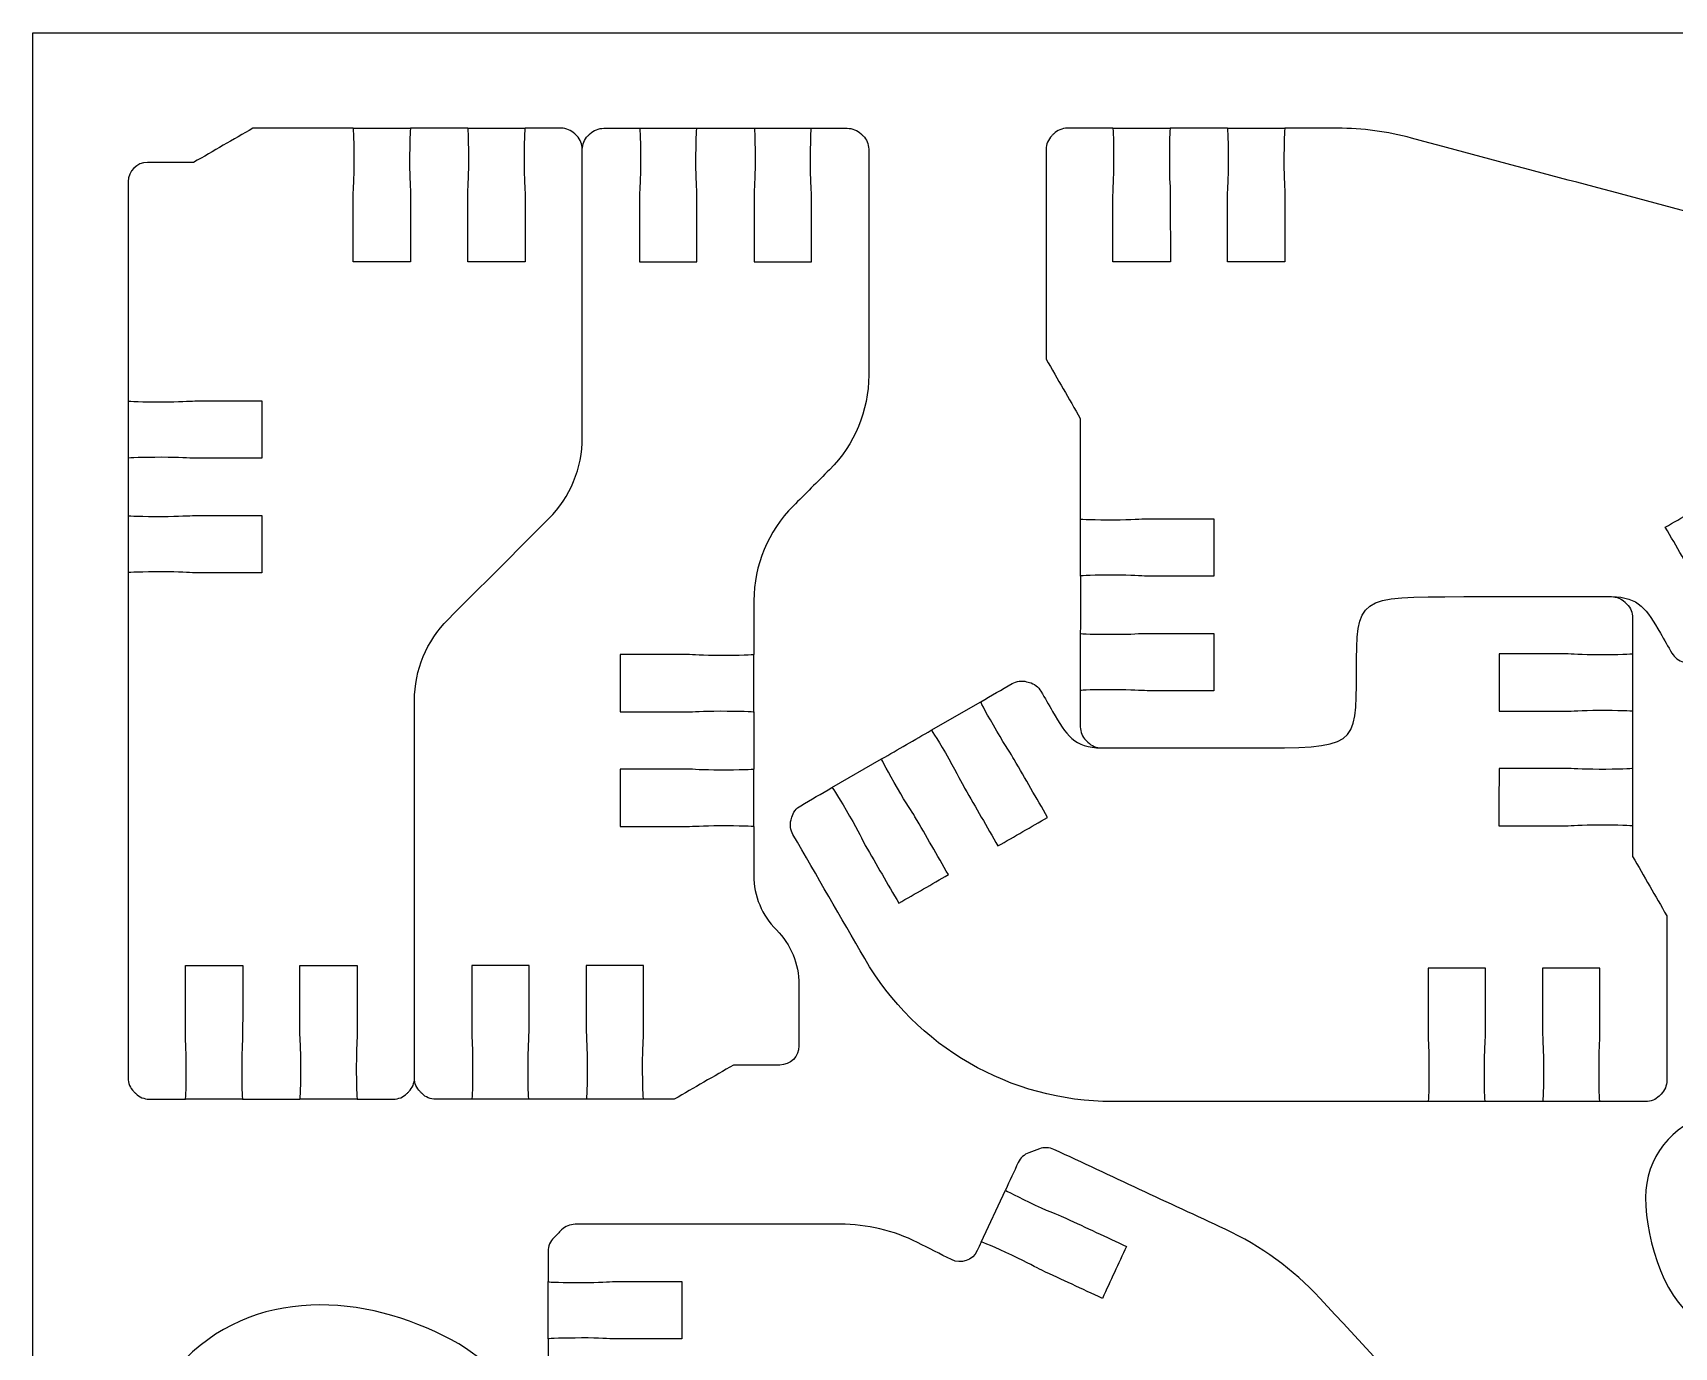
# Model space of a CAD drawing. Extents: x 0 to 410, y 0 to 300.
# Drawn here: x 0 to 86, y 231.5 to 300.4 of the extents above; entities that cross this region are included whole.
import ezdxf

# ---------------------------------------------------------------- set-up
doc = ezdxf.new("R2010")
doc.units = 0
doc.header["$MEASUREMENT"] = 0
doc.layers.add('DEFAULT', color=18, linetype='CONTINUOUS')

msp = doc.modelspace()

# ---------------------------------------------------------------- linework, layer by layer
at = {"layer": 'DEFAULT', "color": 18}
msp.add_lwpolyline([(200, 0.353), (0, 0.353), (0, 300.353), (200, 300.353)], close=True, dxfattribs=at)
at = {"layer": 'DEFAULT', "color": 1}
for points in [[(16.79, 295.351), (19.79, 295.351)], [(22.791, 295.351), (25.791, 295.351)], [(31.79, 295.351), (34.79, 295.351)], [(37.794, 295.351), (40.794, 295.351)], [(56.597, 295.351), (59.597, 295.351)], [(62.602, 295.351), (65.602, 295.351)], [(5, 281.063), (5, 278.063)], [(4.996, 275.063), (4.996, 272.063)], [(54.884, 274.886), (54.884, 271.886)], [(54.884, 268.882), (54.884, 265.882)], [(37.783, 264.774), (37.783, 267.774)], [(83.817, 267.814), (83.817, 264.814)], [(47.072, 263.807), (49.671, 265.306)], [(41.872, 260.809), (44.471, 262.307)], [(37.78, 258.766), (37.78, 261.766)], [(83.817, 261.81), (83.817, 258.81)], [(10.994, 244.48), (7.994, 244.48)], [(16.998, 244.48), (13.998, 244.48)], [(25.997, 244.48), (22.997, 244.48)], [(31.998, 244.48), (28.998, 244.48)], [(76.103, 244.354), (73.103, 244.354)], [(82.107, 244.354), (79.107, 244.354)], [(49.695, 236.994), (50.959, 239.715)], [(27.005, 231.918), (27.005, 234.918)]]:
    msp.add_lwpolyline(points, dxfattribs=at)
for points, knots in [([(28.791, 294.249), (28.791, 294.514), (28.686, 294.768), (28.498, 294.956), (28.463, 294.991), (28.428, 295.026), (28.393, 295.061), (28.205, 295.249), (27.951, 295.354), (27.685, 295.354), (27.054, 295.353), (26.423, 295.352), (25.793, 295.351), (25.764, 295.351), (25.743, 294.568), (25.743, 293.601), (25.743, 292.634), (25.793, 292.19), (25.793, 291.851), (25.793, 290.685), (25.793, 289.518), (25.793, 288.352), (24.792, 288.352), (23.791, 288.352), (22.791, 288.352), (22.791, 289.519), (22.791, 290.687), (22.791, 291.855), (22.787, 292.186), (22.84, 292.638), (22.84, 293.601), (22.84, 294.564), (22.822, 295.344), (22.791, 295.351), (21.791, 295.352), (20.791, 295.353), (19.792, 295.354), (19.764, 295.354), (19.743, 294.571), (19.739, 293.604), (19.739, 292.634), (19.788, 292.186), (19.788, 291.855), (19.788, 290.687), (19.788, 289.519), (19.788, 288.352), (18.788, 288.353), (17.787, 288.354), (16.786, 288.355), (16.786, 289.52), (16.786, 290.686), (16.786, 291.851), (16.79, 292.19), (16.839, 292.634), (16.839, 293.604), (16.839, 294.568), (16.814, 295.344), (16.79, 295.351), (15.036, 295.352), (13.283, 295.353), (11.53, 295.354), (10.495, 294.757), (9.46, 294.159), (8.425, 293.562), (7.617, 293.562), (6.808, 293.562), (6, 293.562), (5.448, 293.562), (5, 293.114), (5, 292.562), (5, 288.729), (5, 284.896), (5, 281.063), (5, 281.035), (5.783, 281.017), (6.75, 281.014), (7.716, 281.017), (8.161, 281.063), (8.496, 281.063), (9.662, 281.063), (10.829, 281.063), (11.996, 281.063), (11.997, 280.062), (11.998, 279.062), (11.999, 278.061), (10.831, 278.061), (9.664, 278.061), (8.496, 278.061), (8.164, 278.061), (7.713, 278.114), (6.75, 278.11), (5.787, 278.11), (5.003, 278.089), (4.996, 278.065), (4.996, 277.064), (4.996, 276.063), (4.996, 275.062), (4.996, 275.034), (5.78, 275.013), (6.746, 275.013), (7.716, 275.013), (8.164, 275.059), (8.499, 275.059), (9.666, 275.06), (10.833, 275.061), (11.999, 275.062), (11.998, 274.062), (11.997, 273.061), (11.996, 272.06), (10.829, 272.06), (9.662, 272.06), (8.496, 272.06), (8.161, 272.057), (7.713, 272.11), (6.746, 272.11), (5.783, 272.106), (5.007, 272.089), (4.993, 272.057), (4.993, 263.233), (4.993, 254.409), (4.993, 245.586), (4.993, 245.321), (5.098, 245.066), (5.286, 244.879), (5.321, 244.844), (5.356, 244.808), (5.392, 244.773), (5.579, 244.586), (5.833, 244.48), (6.098, 244.48), (6.729, 244.48), (7.36, 244.48), (7.991, 244.48), (8.02, 244.48), (8.041, 245.263), (8.041, 246.23), (8.041, 247.197), (7.991, 247.645), (7.991, 247.98), (7.991, 249.145), (7.991, 250.31), (7.991, 251.476), (8.993, 251.477), (9.995, 251.478), (10.997, 251.479), (10.996, 250.313), (10.995, 249.146), (10.994, 247.98), (10.994, 247.645), (10.944, 247.197), (10.944, 246.23), (10.944, 245.267), (10.965, 244.487), (10.994, 244.48), (11.994, 244.479), (12.995, 244.478), (13.996, 244.477), (14.02, 244.48), (14.045, 245.263), (14.045, 246.226), (14.045, 247.197), (13.992, 247.645), (13.996, 247.98), (13.996, 249.146), (13.996, 250.313), (13.996, 251.479), (14.996, 251.478), (15.997, 251.477), (16.998, 251.476), (16.998, 250.31), (16.998, 249.145), (16.998, 247.98), (16.994, 247.645), (16.949, 247.197), (16.949, 246.226), (16.949, 245.267), (16.966, 244.487), (16.998, 244.48), (17.629, 244.48), (18.26, 244.48), (18.891, 244.48), (19.156, 244.48), (19.411, 244.586), (19.598, 244.773), (19.633, 244.808), (19.668, 244.844), (19.704, 244.879), (19.891, 245.066), (19.997, 245.321), (19.997, 245.586)], [0, 0, 0, 0, 1, 1, 1, 1.421436, 1.421436, 1.421436, 2.421436, 2.421436, 2.421436, 7.784442, 7.784442, 7.784442, 8.784442, 8.784442, 8.784442, 9.784442, 9.784442, 9.784442, 19.704442, 19.704442, 19.704442, 28.214442, 28.214442, 28.214442, 38.144442, 38.144442, 38.144442, 39.144442, 39.144442, 39.144442, 40.144442, 40.144442, 40.144442, 48.644447, 48.644447, 48.644447, 49.644447, 49.644447, 49.644447, 50.644447, 50.644447, 50.644447, 60.574447, 60.574447, 60.574447, 69.084453, 69.084453, 69.084453, 78.994453, 78.994453, 78.994453, 79.994453, 79.994453, 79.994453, 80.994453, 80.994453, 80.994453, 95.904457, 95.904457, 95.904457, 106.06548, 106.06548, 106.06548, 112.94048, 112.94048, 112.94048, 113.94048, 113.94048, 113.94048, 146.53648, 146.53648, 146.53648, 147.53648, 147.53648, 147.53648, 148.53648, 148.53648, 148.53648, 158.45648, 158.45648, 158.45648, 166.966486, 166.966486, 166.966486, 176.896486, 176.896486, 176.896486, 177.896486, 177.896486, 177.896486, 178.896486, 178.896486, 178.896486, 187.406486, 187.406486, 187.406486, 188.406486, 188.406486, 188.406486, 189.406486, 189.406486, 189.406486, 199.326491, 199.326491, 199.326491, 207.836497, 207.836497, 207.836497, 217.756497, 217.756497, 217.756497, 218.756497, 218.756497, 218.756497, 219.776497, 219.776497, 219.776497, 294.812497, 294.812497, 294.812497, 295.812497, 295.812497, 295.812497, 296.236055, 296.236055, 296.236055, 297.236055, 297.236055, 297.236055, 302.602055, 302.602055, 302.602055, 303.602055, 303.602055, 303.602055, 304.602055, 304.602055, 304.602055, 314.512055, 314.512055, 314.512055, 323.032061, 323.032061, 323.032061, 332.952066, 332.952066, 332.952066, 333.952066, 333.952066, 333.952066, 334.952066, 334.952066, 334.952066, 343.462071, 343.462071, 343.462071, 344.462071, 344.462071, 344.462071, 345.462071, 345.462071, 345.462071, 355.382071, 355.382071, 355.382071, 363.892077, 363.892077, 363.892077, 373.802077, 373.802077, 373.802077, 374.802077, 374.802077, 374.802077, 375.802077, 375.802077, 375.802077, 381.168077, 381.168077, 381.168077, 382.168077, 382.168077, 382.168077, 382.591635, 382.591635, 382.591635, 383.591635, 383.591635, 383.591635, 383.591635]), ([(38.958, 253.347), (38.202, 254.103), (37.776, 255.128), (37.776, 256.197), (37.776, 257.054), (37.776, 257.911), (37.776, 258.768), (37.776, 258.796), (36.993, 258.814), (36.027, 258.817), (35.06, 258.814), (34.616, 258.768), (34.28, 258.768), (33.114, 258.768), (31.947, 258.768), (30.781, 258.768), (30.78, 259.768), (30.778, 260.769), (30.777, 261.77), (31.945, 261.77), (33.113, 261.77), (34.28, 261.77), (34.612, 261.77), (35.064, 261.717), (36.027, 261.72), (36.99, 261.72), (37.773, 261.742), (37.78, 261.766), (37.78, 262.767), (37.78, 263.768), (37.78, 264.768), (37.78, 264.797), (36.997, 264.818), (36.03, 264.818), (35.06, 264.818), (34.612, 264.772), (34.277, 264.772), (33.11, 264.771), (31.944, 264.77), (30.777, 264.768), (30.778, 265.769), (30.78, 266.77), (30.781, 267.771), (31.947, 267.771), (33.114, 267.771), (34.28, 267.771), (34.616, 267.774), (35.064, 267.721), (36.03, 267.721), (36.993, 267.725), (37.776, 267.742), (37.783, 267.774), (37.783, 268.716), (37.783, 269.658), (37.783, 270.6), (37.783, 272.457), (38.521, 274.237), (39.834, 275.55), (40.471, 276.187), (41.108, 276.824), (41.744, 277.461), (43.057, 278.773), (43.795, 280.554), (43.795, 282.41), (43.795, 286.361), (43.795, 290.312), (43.795, 294.262), (43.795, 294.522), (43.689, 294.771), (43.502, 294.952), (43.467, 294.986), (43.431, 295.02), (43.396, 295.054), (43.2, 295.245), (42.937, 295.351), (42.663, 295.351), (42.041, 295.351), (41.419, 295.351), (40.796, 295.351), (40.768, 295.351), (40.747, 294.568), (40.747, 293.601), (40.747, 292.634), (40.796, 292.186), (40.796, 291.851), (40.796, 290.686), (40.796, 289.521), (40.796, 288.355), (39.794, 288.354), (38.792, 288.353), (37.791, 288.352), (37.792, 289.518), (37.793, 290.685), (37.794, 291.851), (37.794, 292.186), (37.843, 292.634), (37.843, 293.601), (37.843, 294.564), (37.822, 295.344), (37.794, 295.351), (36.793, 295.352), (35.793, 295.353), (34.792, 295.354), (34.767, 295.351), (34.743, 294.568), (34.743, 293.604), (34.743, 292.634), (34.795, 292.186), (34.792, 291.851), (34.792, 290.685), (34.792, 289.518), (34.792, 288.352), (33.791, 288.353), (32.791, 288.354), (31.79, 288.355), (31.79, 289.521), (31.79, 290.686), (31.79, 291.851), (31.793, 292.186), (31.839, 292.634), (31.839, 293.604), (31.839, 294.564), (31.822, 295.344), (31.79, 295.351), (31.167, 295.351), (30.545, 295.351), (29.923, 295.351), (29.649, 295.351), (29.386, 295.245), (29.19, 295.054), (29.155, 295.02), (29.119, 294.986), (29.084, 294.952), (28.893, 294.762), (28.791, 294.508), (28.791, 294.243), (28.791, 289.209), (28.791, 284.175), (28.791, 279.141), (28.791, 277.55), (28.16, 276.022), (27.034, 274.897), (25.274, 273.135), (23.514, 271.374), (21.753, 269.612), (20.628, 268.487), (19.996, 266.963), (19.996, 265.372), (19.996, 258.774), (19.996, 252.176), (19.996, 245.579), (19.996, 245.313), (20.102, 245.059), (20.289, 244.872), (20.323, 244.838), (20.357, 244.804), (20.392, 244.769), (20.582, 244.579), (20.836, 244.477), (21.101, 244.477), (21.732, 244.478), (22.364, 244.479), (22.995, 244.48), (23.023, 244.48), (23.044, 245.263), (23.044, 246.23), (23.044, 247.197), (22.995, 247.641), (22.995, 247.98), (22.995, 249.146), (22.995, 250.313), (22.995, 251.479), (23.996, 251.479), (24.996, 251.479), (25.997, 251.479), (25.997, 250.312), (25.997, 249.144), (25.997, 247.976), (26.001, 247.645), (25.948, 247.193), (25.948, 246.23), (25.948, 245.267), (25.965, 244.487), (25.997, 244.48), (26.997, 244.479), (27.996, 244.478), (28.996, 244.477), (29.024, 244.477), (29.045, 245.26), (29.049, 246.226), (29.049, 247.197), (28.999, 247.645), (28.999, 247.976), (28.999, 249.144), (28.999, 250.312), (28.999, 251.479), (30, 251.478), (31.001, 251.477), (32.001, 251.476), (32.001, 250.31), (32.001, 249.145), (32.001, 247.98), (31.998, 247.641), (31.949, 247.197), (31.949, 246.226), (31.949, 245.263), (31.973, 244.487), (31.998, 244.48), (32.535, 244.479), (33.073, 244.478), (33.61, 244.477), (34.645, 245.074), (35.68, 245.671), (36.715, 246.269), (37.522, 246.269), (38.33, 246.269), (39.138, 246.269), (39.692, 246.269), (40.14, 246.718), (40.14, 247.271), (40.14, 248.346), (40.14, 249.422), (40.14, 250.497), (40.14, 251.566), (39.715, 252.592), (38.958, 253.347)], [1, 1, 1, 1, 2, 2, 2, 9.286, 9.286, 9.286, 10.286, 10.286, 10.286, 11.286, 11.286, 11.286, 21.206, 21.206, 21.206, 29.716006, 29.716006, 29.716006, 39.646006, 39.646006, 39.646006, 40.646006, 40.646006, 40.646006, 41.646006, 41.646006, 41.646006, 50.156006, 50.156006, 50.156006, 51.156006, 51.156006, 51.156006, 52.156006, 52.156006, 52.156006, 62.076011, 62.076011, 62.076011, 70.586017, 70.586017, 70.586017, 80.506017, 80.506017, 80.506017, 81.506017, 81.506017, 81.506017, 82.506017, 82.506017, 82.506017, 90.517017, 90.517017, 90.517017, 91.517017, 91.517017, 91.517017, 99.176397, 99.176397, 99.176397, 100.176397, 100.176397, 100.176397, 133.771397, 133.771397, 133.771397, 134.771397, 134.771397, 134.771397, 135.18865, 135.18865, 135.18865, 136.18865, 136.18865, 136.18865, 141.48165, 141.48165, 141.48165, 142.48165, 142.48165, 142.48165, 143.48165, 143.48165, 143.48165, 153.39165, 153.39165, 153.39165, 161.911656, 161.911656, 161.911656, 171.831661, 171.831661, 171.831661, 172.831661, 172.831661, 172.831661, 173.831661, 173.831661, 173.831661, 182.341667, 182.341667, 182.341667, 183.341667, 183.341667, 183.341667, 184.341667, 184.341667, 184.341667, 194.261667, 194.261667, 194.261667, 202.771673, 202.771673, 202.771673, 212.681673, 212.681673, 212.681673, 213.681673, 213.681673, 213.681673, 214.681673, 214.681673, 214.681673, 219.974673, 219.974673, 219.974673, 220.974673, 220.974673, 220.974673, 221.391926, 221.391926, 221.391926, 222.391926, 222.391926, 222.391926, 265.201926, 265.201926, 265.201926, 266.201926, 266.201926, 266.201926, 287.379775, 287.379775, 287.379775, 288.379775, 288.379775, 288.379775, 344.485775, 344.485775, 344.485775, 345.485775, 345.485775, 345.485775, 345.895897, 345.895897, 345.895897, 346.895897, 346.895897, 346.895897, 352.265906, 352.265906, 352.265906, 353.265906, 353.265906, 353.265906, 354.265906, 354.265906, 354.265906, 364.185906, 364.185906, 364.185906, 372.695906, 372.695906, 372.695906, 382.625906, 382.625906, 382.625906, 383.625906, 383.625906, 383.625906, 384.625906, 384.625906, 384.625906, 393.125912, 393.125912, 393.125912, 394.125912, 394.125912, 394.125912, 395.125912, 395.125912, 395.125912, 405.055912, 405.055912, 405.055912, 413.565918, 413.565918, 413.565918, 423.475918, 423.475918, 423.475918, 424.475918, 424.475918, 424.475918, 425.475918, 425.475918, 425.475918, 430.045929, 430.045929, 430.045929, 440.206953, 440.206953, 440.206953, 447.076953, 447.076953, 447.076953, 448.076953, 448.076953, 448.076953, 457.222953, 457.222953, 457.222953, 458.222953, 458.222953, 458.222953, 458.222953]), ([(82.715, 270.809), (84.143, 270.809), (84.559, 270.135), (85.274, 268.898), (85.477, 268.546), (85.681, 268.195), (85.884, 267.843), (86.017, 267.613), (86.235, 267.446), (86.49, 267.377), (86.539, 267.365), (86.587, 267.352), (86.635, 267.339), (86.892, 267.269), (87.166, 267.306), (87.396, 267.439), (87.942, 267.755), (88.487, 268.072), (89.033, 268.388), (89.044, 268.427), (88.677, 269.108), (88.201, 269.926), (87.717, 270.766), (87.453, 271.129), (87.287, 271.419), (86.702, 272.429), (86.118, 273.439), (85.534, 274.449), (86.401, 274.948), (87.269, 275.448), (88.137, 275.948), (88.719, 274.938), (89.301, 273.928), (89.883, 272.918), (90.053, 272.629), (90.233, 272.215), (90.716, 271.376), (91.192, 270.55), (91.598, 269.895), (91.633, 269.887), (92.5, 270.387), (93.366, 270.887), (94.233, 271.386), (94.244, 271.425), (93.873, 272.106), (93.401, 272.925), (92.917, 273.764), (92.653, 274.128), (92.483, 274.417), (91.9, 275.428), (91.317, 276.439), (90.733, 277.451), (91.6, 277.949), (92.467, 278.448), (93.334, 278.946), (93.918, 277.937), (94.502, 276.929), (95.087, 275.92), (95.253, 275.627), (95.433, 275.214), (95.912, 274.378), (96.392, 273.552), (96.794, 272.897), (96.833, 272.886), (97.381, 273.203), (97.928, 273.52), (98.476, 273.836), (98.705, 273.969), (98.872, 274.186), (98.941, 274.441), (98.953, 274.489), (98.966, 274.536), (98.979, 274.584), (99.048, 274.84), (99.012, 275.114), (98.879, 275.345), (96.682, 279.144), (94.485, 282.944), (92.287, 286.744), (91.093, 288.808), (89.129, 290.314), (86.826, 290.931), (81.964, 292.234), (77.102, 293.537), (72.24, 294.84), (70.973, 295.179), (69.668, 295.351), (68.358, 295.351), (67.439, 295.351), (66.52, 295.351), (65.602, 295.351), (65.573, 295.351), (65.552, 294.567), (65.552, 293.604), (65.552, 292.634), (65.602, 292.19), (65.602, 291.851), (65.6, 290.686), (65.599, 289.52), (65.598, 288.355), (64.597, 288.355), (63.597, 288.355), (62.596, 288.355), (62.596, 289.522), (62.596, 290.688), (62.596, 291.855), (62.6, 292.19), (62.649, 292.638), (62.649, 293.604), (62.649, 294.564), (62.631, 295.344), (62.6, 295.354), (61.599, 295.354), (60.598, 295.354), (59.597, 295.354), (59.573, 295.354), (59.548, 294.571), (59.548, 293.604), (59.548, 292.638), (59.601, 292.19), (59.597, 291.855), (59.599, 290.688), (59.6, 289.522), (59.601, 288.355), (58.599, 288.355), (57.597, 288.355), (56.595, 288.355), (56.595, 289.522), (56.595, 290.688), (56.595, 291.855), (56.599, 292.19), (56.645, 292.638), (56.645, 293.604), (56.645, 294.567), (56.627, 295.347), (56.595, 295.354), (55.796, 295.354), (54.997, 295.354), (54.198, 295.354), (53.932, 295.354), (53.678, 295.249), (53.49, 295.061), (53.455, 295.026), (53.42, 294.991), (53.385, 294.956), (53.197, 294.768), (53.092, 294.514), (53.092, 294.249), (53.092, 290.582), (53.092, 286.916), (53.092, 283.25), (53.69, 282.216), (54.287, 281.181), (54.884, 280.146), (54.884, 278.393), (54.884, 276.639), (54.884, 274.886), (54.884, 274.861), (55.667, 274.837), (56.634, 274.837), (57.604, 274.837), (58.052, 274.889), (58.387, 274.886), (59.554, 274.886), (60.72, 274.886), (61.887, 274.886), (61.886, 273.885), (61.885, 272.885), (61.883, 271.884), (60.717, 271.884), (59.55, 271.884), (58.384, 271.884), (58.049, 271.887), (57.601, 271.934), (56.634, 271.934), (55.675, 271.934), (54.895, 271.916), (54.888, 271.884), (54.887, 270.885), (54.885, 269.885), (54.884, 268.886), (54.884, 268.857), (55.667, 268.836), (56.638, 268.836), (57.601, 268.836), (58.049, 268.886), (58.384, 268.886), (59.55, 268.886), (60.717, 268.886), (61.883, 268.886), (61.883, 267.885), (61.883, 266.884), (61.883, 265.883), (60.717, 265.883), (59.55, 265.883), (58.384, 265.883), (58.049, 265.883), (57.601, 265.933), (56.638, 265.933), (55.671, 265.933), (54.891, 265.915), (54.884, 265.883), (54.884, 265.252), (54.884, 264.621), (54.884, 263.99), (54.884, 263.725), (54.989, 263.471), (55.177, 263.283), (55.212, 263.248), (55.247, 263.213), (55.283, 263.178), (55.47, 262.99), (55.725, 262.884), (55.99, 262.884), (58.571, 262.884), (61.152, 262.884), (63.733, 262.884)], [0, 0, 0, 0, 1, 1, 1, 4.455648, 4.455648, 4.455648, 5.455648, 5.455648, 5.455648, 5.880148, 5.880148, 5.880148, 6.880148, 6.880148, 6.880148, 12.243878, 12.243878, 12.243878, 13.243878, 13.243878, 13.243878, 14.243878, 14.243878, 14.243878, 24.167175, 24.167175, 24.167175, 32.683448, 32.683448, 32.683448, 42.596743, 42.596743, 42.596743, 43.596743, 43.596743, 43.596743, 44.596743, 44.596743, 44.596743, 53.104351, 53.104351, 53.104351, 54.104351, 54.104351, 54.104351, 55.104351, 55.104351, 55.104351, 65.031804, 65.031804, 65.031804, 73.535288, 73.535288, 73.535288, 83.450796, 83.450796, 83.450796, 84.450796, 84.450796, 84.450796, 85.450796, 85.450796, 85.450796, 90.831379, 90.831379, 90.831379, 91.831379, 91.831379, 91.831379, 92.24886, 92.24886, 92.24886, 93.24886, 93.24886, 93.24886, 130.574882, 130.574882, 130.574882, 131.574882, 131.574882, 131.574882, 174.379508, 174.379508, 174.379508, 175.379508, 175.379508, 175.379508, 183.191508, 183.191508, 183.191508, 184.191508, 184.191508, 184.191508, 185.191508, 185.191508, 185.191508, 195.102513, 195.102513, 195.102513, 203.612513, 203.612513, 203.612513, 213.533513, 213.533513, 213.533513, 214.533513, 214.533513, 214.533513, 215.533513, 215.533513, 215.533513, 224.043513, 224.043513, 224.043513, 225.043513, 225.043513, 225.043513, 226.043513, 226.043513, 226.043513, 235.964518, 235.964518, 235.964518, 244.484518, 244.484518, 244.484518, 254.405518, 254.405518, 254.405518, 255.405518, 255.405518, 255.405518, 256.405518, 256.405518, 256.405518, 263.201518, 263.201518, 263.201518, 264.201518, 264.201518, 264.201518, 264.624368, 264.624368, 264.624368, 265.624368, 265.624368, 265.624368, 296.800368, 296.800368, 296.800368, 306.961391, 306.961391, 306.961391, 321.871391, 321.871391, 321.871391, 322.871391, 322.871391, 322.871391, 323.871391, 323.871391, 323.871391, 333.791391, 333.791391, 333.791391, 342.300397, 342.300397, 342.300397, 352.220397, 352.220397, 352.220397, 353.220397, 353.220397, 353.220397, 354.220397, 354.220397, 354.220397, 362.720403, 362.720403, 362.720403, 363.720403, 363.720403, 363.720403, 364.720403, 364.720403, 364.720403, 374.640403, 374.640403, 374.640403, 383.151403, 383.151403, 383.151403, 393.071403, 393.071403, 393.071403, 394.071403, 394.071403, 394.071403, 395.071403, 395.071403, 395.071403, 400.436403, 400.436403, 400.436403, 401.436403, 401.436403, 401.436403, 401.859253, 401.859253, 401.859253, 402.859253, 402.859253, 402.859253, 424.808253, 424.808253, 424.808253, 424.808253]), ([(63.733, 262.885), (69.352, 262.885), (69.352, 262.885), (69.352, 266.847), (69.352, 270.809), (69.352, 270.809), (74.971, 270.809), (77.552, 270.809), (80.134, 270.809), (82.715, 270.809), (82.98, 270.809), (83.234, 270.704), (83.422, 270.516), (83.456, 270.482), (83.491, 270.447), (83.526, 270.412), (83.714, 270.224), (83.82, 269.968), (83.82, 269.701), (83.82, 269.071), (83.82, 268.441), (83.82, 267.811), (83.813, 267.779), (83.033, 267.761), (82.067, 267.761), (81.104, 267.761), (80.656, 267.811), (80.321, 267.811), (79.154, 267.811), (77.988, 267.811), (76.821, 267.811), (76.821, 266.81), (76.821, 265.809), (76.821, 264.808), (77.988, 264.808), (79.154, 264.808), (80.321, 264.808), (80.656, 264.808), (81.104, 264.858), (82.067, 264.858), (83.037, 264.858), (83.82, 264.837), (83.82, 264.808), (83.819, 263.809), (83.818, 262.809), (83.817, 261.81), (83.81, 261.778), (83.03, 261.76), (82.07, 261.76), (81.104, 261.76), (80.656, 261.806), (80.321, 261.81), (79.154, 261.81), (77.988, 261.81), (76.821, 261.81), (76.82, 260.809), (76.819, 259.808), (76.818, 258.808), (77.984, 258.808), (79.151, 258.808), (80.317, 258.808), (80.652, 258.804), (81.1, 258.857), (82.07, 258.857), (83.037, 258.857), (83.82, 258.833), (83.82, 258.808), (83.82, 258.27), (83.82, 257.733), (83.82, 257.196), (84.418, 256.161), (85.015, 255.126), (85.612, 254.091), (85.612, 251.213), (85.612, 248.335), (85.612, 245.456), (85.612, 245.191), (85.507, 244.937), (85.319, 244.749), (85.284, 244.714), (85.249, 244.679), (85.214, 244.644), (85.026, 244.456), (84.772, 244.351), (84.507, 244.351), (83.708, 244.351), (82.908, 244.351), (82.109, 244.351), (82.077, 244.358), (82.06, 245.137), (82.06, 246.101), (82.06, 247.067), (82.106, 247.515), (82.109, 247.85), (82.109, 249.017), (82.109, 250.183), (82.109, 251.35), (81.107, 251.35), (80.105, 251.35), (79.104, 251.35), (79.105, 250.183), (79.106, 249.017), (79.107, 247.85), (79.104, 247.515), (79.156, 247.067), (79.156, 246.101), (79.156, 245.134), (79.132, 244.351), (79.107, 244.351), (78.106, 244.351), (77.106, 244.351), (76.105, 244.351), (76.073, 244.362), (76.056, 245.141), (76.056, 246.101), (76.056, 247.067), (76.105, 247.515), (76.108, 247.85), (76.108, 249.017), (76.108, 250.183), (76.108, 251.35), (75.108, 251.35), (74.107, 251.35), (73.106, 251.35), (73.105, 250.184), (73.104, 249.019), (73.103, 247.854), (73.103, 247.515), (73.152, 247.071), (73.152, 246.101), (73.152, 245.137), (73.131, 244.355), (73.103, 244.355), (67.592, 244.355), (62.082, 244.355), (56.571, 244.355), (51.216, 244.355), (46.267, 247.21), (43.586, 251.845), (42.333, 254.013), (41.079, 256.181), (39.825, 258.349), (39.691, 258.578), (39.656, 258.853), (39.726, 259.107), (39.739, 259.156), (39.752, 259.204), (39.765, 259.252), (39.832, 259.506), (40.002, 259.725), (40.231, 259.856), (40.778, 260.173), (41.325, 260.491), (41.871, 260.808), (41.91, 260.797), (42.312, 260.141), (42.792, 259.316), (43.272, 258.48), (43.452, 258.067), (43.618, 257.774), (44.202, 256.765), (44.786, 255.756), (45.371, 254.747), (46.238, 255.246), (47.104, 255.745), (47.971, 256.243), (47.388, 257.254), (46.804, 258.266), (46.221, 259.277), (46.052, 259.566), (45.787, 259.93), (45.304, 260.769), (44.831, 261.587), (44.461, 262.268), (44.471, 262.307), (45.338, 262.807), (46.205, 263.307), (47.071, 263.807), (47.107, 263.799), (47.512, 263.144), (47.989, 262.318), (48.472, 261.478), (48.652, 261.065), (48.821, 260.776), (49.403, 259.766), (49.985, 258.756), (50.567, 257.746), (51.435, 258.246), (52.303, 258.746), (53.171, 259.245), (52.586, 260.255), (52.002, 261.265), (51.418, 262.275), (51.252, 262.565), (50.987, 262.928), (50.504, 263.768), (50.028, 264.586), (49.661, 265.267), (49.671, 265.306), (50.217, 265.622), (50.763, 265.938), (51.308, 266.255), (51.541, 266.386), (51.813, 266.424), (52.07, 266.353), (52.118, 266.341), (52.167, 266.328), (52.215, 266.315), (52.472, 266.248), (52.688, 266.078), (52.822, 265.849), (53.025, 265.498), (53.228, 265.146), (53.432, 264.795), (54.145, 263.56), (54.565, 262.885), (55.99, 262.885)], [0, 0, 0, 0, 1, 1, 1, 2, 2, 2, 23.949, 23.949, 23.949, 24.949, 24.949, 24.949, 25.366901, 25.366901, 25.366901, 26.366901, 26.366901, 26.366901, 31.725901, 31.725901, 31.725901, 32.725901, 32.725901, 32.725901, 33.725901, 33.725901, 33.725901, 43.645901, 43.645901, 43.645901, 52.156901, 52.156901, 52.156901, 62.076901, 62.076901, 62.076901, 63.076901, 63.076901, 63.076901, 64.076901, 64.076901, 64.076901, 72.576907, 72.576907, 72.576907, 73.576907, 73.576907, 73.576907, 74.576907, 74.576907, 74.576907, 84.496907, 84.496907, 84.496907, 93.006912, 93.006912, 93.006912, 102.926912, 102.926912, 102.926912, 103.926912, 103.926912, 103.926912, 104.926912, 104.926912, 104.926912, 109.495912, 109.495912, 109.495912, 119.657802, 119.657802, 119.657802, 144.133802, 144.133802, 144.133802, 145.133802, 145.133802, 145.133802, 145.558066, 145.558066, 145.558066, 146.558066, 146.558066, 146.558066, 153.355066, 153.355066, 153.355066, 154.355066, 154.355066, 154.355066, 155.355066, 155.355066, 155.355066, 165.275066, 165.275066, 165.275066, 173.795066, 173.795066, 173.795066, 183.715071, 183.715071, 183.715071, 184.715071, 184.715071, 184.715071, 185.715071, 185.715071, 185.715071, 194.225071, 194.225071, 194.225071, 195.225071, 195.225071, 195.225071, 196.225071, 196.225071, 196.225071, 206.145071, 206.145071, 206.145071, 214.655071, 214.655071, 214.655071, 224.565076, 224.565076, 224.565076, 225.565076, 225.565076, 225.565076, 226.565076, 226.565076, 226.565076, 273.426076, 273.426076, 273.426076, 274.426076, 274.426076, 274.426076, 295.72176, 295.72176, 295.72176, 296.72176, 296.72176, 296.72176, 297.14626, 297.14626, 297.14626, 298.14626, 298.14626, 298.14626, 303.523294, 303.523294, 303.523294, 304.523294, 304.523294, 304.523294, 305.523294, 305.523294, 305.523294, 315.438802, 315.438802, 315.438802, 323.94142, 323.94142, 323.94142, 333.868373, 333.868373, 333.868373, 334.868373, 334.868373, 334.868373, 335.868373, 335.868373, 335.868373, 344.375981, 344.375981, 344.375981, 345.375981, 345.375981, 345.375981, 346.375981, 346.375981, 346.375981, 356.289276, 356.289276, 356.289276, 364.805549, 364.805549, 364.805549, 374.728846, 374.728846, 374.728846, 375.728846, 375.728846, 375.728846, 376.728846, 376.728846, 376.728846, 382.091711, 382.091711, 382.091711, 383.091711, 383.091711, 383.091711, 383.515952, 383.515952, 383.515952, 384.515952, 384.515952, 384.515952, 387.97037, 387.97037, 387.97037, 388.97037, 388.97037, 388.97037, 388.97037]), ([(115.505, 239.32), (115.505, 237.005), (114.379, 233.619), (112.577, 232.814), (110.869, 232.056), (108.551, 233.82), (106.001, 233.82), (105.973, 233.82), (105.951, 234.603), (105.951, 235.57), (105.951, 236.536), (106.001, 236.984), (106.001, 237.319), (106.001, 237.819), (106.001, 238.319), (106.001, 238.819), (105, 238.819), (103.999, 238.819), (102.999, 238.819), (102.999, 238.319), (102.999, 237.819), (102.999, 237.319), (102.999, 236.984), (103.048, 236.536), (103.048, 235.57), (103.048, 234.603), (103.027, 233.82), (102.999, 233.82), (101, 233.82), (99, 233.82), (97.001, 233.82), (96.973, 233.82), (96.952, 234.603), (96.952, 235.57), (96.952, 236.536), (97.001, 236.984), (97.001, 237.319), (97.001, 237.819), (97.001, 238.319), (97.001, 238.819), (96.001, 238.819), (95, 238.819), (93.999, 238.819), (93.999, 238.319), (93.999, 237.819), (93.999, 237.319), (93.999, 236.984), (94.049, 236.536), (94.049, 235.57), (94.049, 234.603), (94.027, 233.82), (93.999, 233.82), (91.445, 233.82), (89.131, 232.056), (87.423, 232.814), (85.617, 233.619), (84.495, 237.005), (84.495, 239.32), (84.495, 241.405), (85.914, 243.158), (87.833, 243.669), (88.633, 243.885), (89.455, 243.405), (89.671, 242.604), (89.886, 241.803), (89.41, 240.981), (88.609, 240.766), (87.97, 240.597), (87.498, 240.015), (87.498, 239.32), (87.498, 238.491), (88.171, 237.82), (88.997, 237.82), (90.63, 237.82), (91.001, 240.374), (91.001, 241.676), (91.001, 242.862), (92.341, 243.818), (93.999, 243.818), (98, 243.818), (102, 243.818), (106.001, 243.818), (107.659, 243.818), (108.999, 242.862), (108.999, 241.676), (108.999, 240.374), (109.366, 237.82), (111.003, 237.82), (111.829, 237.82), (112.502, 238.491), (112.502, 239.32), (112.502, 240.015), (112.03, 240.597), (111.391, 240.766), (110.59, 240.981), (110.114, 241.803), (110.329, 242.604), (110.545, 243.405), (111.366, 243.885), (112.167, 243.669), (114.086, 243.158), (115.505, 241.405), (115.505, 239.32)], [1, 1, 1, 1, 2, 2, 2, 3, 3, 3, 4, 4, 4, 5, 5, 5, 9.25, 9.25, 9.25, 17.76, 17.76, 17.76, 22.01, 22.01, 22.01, 23.01, 23.01, 23.01, 24.01, 24.01, 24.01, 41.01, 41.01, 41.01, 42.01, 42.01, 42.01, 43.01, 43.01, 43.01, 47.26, 47.26, 47.26, 55.77, 55.77, 55.77, 60.02, 60.02, 60.02, 61.02, 61.02, 61.02, 62.02, 62.02, 62.02, 63.02, 63.02, 63.02, 64.02, 64.02, 64.02, 65.02, 65.02, 65.02, 66.02, 66.02, 66.02, 67.02, 67.02, 67.02, 68.02, 68.02, 68.02, 69.02, 69.02, 69.02, 70.02, 70.02, 70.02, 71.02, 71.02, 71.02, 105.04, 105.04, 105.04, 106.04, 106.04, 106.04, 107.04, 107.04, 107.04, 108.04, 108.04, 108.04, 109.04, 109.04, 109.04, 110.04, 110.04, 110.04, 111.04, 111.04, 111.04, 112.04, 112.04, 112.04, 112.04]), ([(61.385, 210.544), (61.384, 211.075), (61.382, 211.605), (61.381, 212.136), (61.381, 212.401), (61.275, 212.655), (61.088, 212.842), (60.95, 212.979), (60.813, 213.116), (60.675, 213.253), (60.488, 213.44), (60.234, 213.544), (59.969, 213.544), (59.969, 213.544), (57.162, 213.542), (56.227, 213.541), (54.569, 213.54), (52.88, 214.609), (50.943, 215.726), (50.924, 215.75), (51.296, 216.431), (51.776, 217.27), (52.257, 218.104), (52.524, 218.467), (52.691, 218.758), (53.274, 219.768), (53.857, 220.779), (54.439, 221.79), (53.573, 222.289), (52.706, 222.789), (51.839, 223.289), (51.256, 222.279), (50.673, 221.268), (50.09, 220.257), (49.923, 219.967), (49.742, 219.555), (49.261, 218.72), (48.776, 217.88), (48.37, 217.21), (48.342, 217.226), (47.2, 217.885), (45.54, 217.905), (44.197, 218.23), (42.854, 218.555), (41.194, 218.575), (40.052, 219.234), (40.024, 219.249), (39.618, 218.58), (39.133, 217.739), (38.652, 216.905), (38.471, 216.492), (38.303, 216.202), (37.721, 215.191), (37.138, 214.181), (36.555, 213.17), (35.688, 213.67), (34.822, 214.17), (33.955, 214.67), (34.537, 215.681), (35.12, 216.691), (35.703, 217.702), (35.87, 217.992), (36.137, 218.355), (36.618, 219.19), (37.098, 220.029), (37.47, 220.71), (37.451, 220.733), (35.514, 221.85), (33.825, 222.92), (32.168, 222.918), (31.232, 222.917), (28.425, 222.915), (28.425, 222.915), (28.16, 222.915), (27.906, 223.02), (27.719, 223.207), (27.581, 223.344), (27.444, 223.481), (27.307, 223.618), (27.119, 223.805), (27.013, 224.059), (27.013, 224.324), (27.012, 224.854), (27.011, 225.385), (27.01, 225.916), (27.01, 227.781), (24.143, 230.595), (22.313, 231.651), (17.998, 234.139), (11.991, 234.878), (7.991, 230.872), (3.993, 226.87), (3.996, 220.357), (8.004, 216.355), (12.323, 211.706), (16.643, 207.057), (20.962, 202.409), (22.368, 200.895), (24.053, 199.669), (25.925, 198.796), (28.914, 197.403), (31.903, 196.011), (34.892, 194.618), (35.133, 194.506), (35.409, 194.494), (35.659, 194.585), (35.84, 194.652), (36.021, 194.718), (36.202, 194.784), (36.451, 194.875), (36.653, 195.062), (36.765, 195.302), (36.988, 195.783), (37.211, 196.264), (37.435, 196.744), (37.449, 196.769), (36.743, 197.119), (35.871, 197.528), (34.994, 197.936), (34.565, 198.081), (34.264, 198.223), (33.207, 198.714), (32.149, 199.206), (31.092, 199.698), (31.513, 200.605), (31.934, 201.512), (32.355, 202.418), (33.413, 201.928), (34.471, 201.437), (35.529, 200.946), (35.834, 200.803), (36.218, 200.566), (37.096, 200.161), (37.965, 199.754), (38.68, 199.447), (38.7, 199.468), (38.77, 199.618), (38.839, 199.767), (38.908, 199.916), (39.147, 200.428), (39.761, 200.642), (40.266, 200.388), (40.856, 200.09), (41.446, 199.792), (42.036, 199.495), (43.294, 198.86), (44.684, 198.53), (46.093, 198.531), (50.723, 198.533), (55.352, 198.536), (59.982, 198.539), (60.247, 198.539), (60.501, 198.644), (60.688, 198.831), (60.825, 198.968), (60.962, 199.105), (61.099, 199.242), (61.287, 199.43), (61.393, 199.685), (61.392, 199.951), (61.391, 200.481), (61.39, 201.011), (61.39, 201.541), (61.361, 201.57), (60.588, 201.592), (59.641, 201.588), (58.675, 201.587), (58.228, 201.54), (57.893, 201.538), (56.726, 201.537), (55.558, 201.537), (54.391, 201.537), (54.391, 202.538), (54.391, 203.538), (54.391, 204.539), (55.556, 204.54), (56.722, 204.541), (57.887, 204.542), (58.225, 204.543), (58.671, 204.489), (59.638, 204.494), (60.588, 204.495), (61.362, 204.517), (61.39, 204.543), (61.388, 205.543), (61.386, 206.543), (61.385, 207.543), (61.356, 207.571), (60.583, 207.593), (59.636, 207.59), (58.672, 207.592), (58.224, 207.541), (57.889, 207.539), (56.721, 207.539), (55.554, 207.539), (54.386, 207.539), (54.386, 208.539), (54.386, 209.539), (54.386, 210.54), (55.553, 210.542), (56.72, 210.543), (57.887, 210.545), (58.221, 210.544), (58.668, 210.494), (59.634, 210.495), (60.587, 210.495), (61.358, 210.519), (61.385, 210.544), (61.385, 208.678), (64.251, 205.864), (66.081, 204.809), (70.396, 202.321), (76.403, 201.582), (80.403, 205.587), (84.401, 209.59), (84.398, 216.103), (80.39, 220.105), (76.071, 224.753), (71.751, 229.402), (67.432, 234.051), (66.026, 235.564), (64.341, 236.791), (62.469, 237.663), (59.48, 239.056), (56.491, 240.449), (53.502, 241.842), (53.261, 241.954), (52.985, 241.966), (52.736, 241.874), (52.554, 241.808), (52.373, 241.742), (52.192, 241.675), (51.944, 241.584), (51.741, 241.398), (51.63, 241.158), (51.406, 240.677), (51.183, 240.196), (50.959, 239.715), (50.945, 239.691), (51.651, 239.341), (52.523, 238.931), (53.399, 238.524), (53.829, 238.378), (54.13, 238.237), (55.188, 237.745), (56.245, 237.253), (57.303, 236.761), (56.881, 235.855), (56.46, 234.948), (56.039, 234.041), (54.981, 234.531), (53.923, 235.022), (52.865, 235.513), (52.561, 235.656), (52.176, 235.894), (51.298, 236.299), (50.429, 236.706), (49.714, 237.012), (49.694, 236.991), (49.624, 236.842), (49.555, 236.693), (49.486, 236.543), (49.248, 236.031), (48.633, 235.818), (48.129, 236.072), (47.538, 236.37), (46.948, 236.667), (46.358, 236.965), (45.1, 237.599), (43.71, 237.929), (42.301, 237.928), (37.671, 237.926), (33.042, 237.923), (28.412, 237.921), (28.148, 237.921), (27.894, 237.816), (27.706, 237.629), (27.569, 237.492), (27.432, 237.355), (27.295, 237.218), (27.107, 237.03), (27.001, 236.774), (27.002, 236.508), (27.003, 235.978), (27.004, 235.448), (27.005, 234.918), (27.033, 234.89), (27.806, 234.867), (28.753, 234.871), (29.719, 234.872), (30.166, 234.92), (30.501, 234.922), (31.668, 234.922), (32.836, 234.922), (34.003, 234.922), (34.003, 233.922), (34.003, 232.921), (34.003, 231.921), (32.838, 231.92), (31.672, 231.918), (30.507, 231.917), (30.169, 231.917), (29.723, 231.97), (28.756, 231.966), (27.806, 231.964), (27.031, 231.942), (27.005, 231.917), (27.006, 230.917), (27.008, 229.917), (27.01, 228.917), (27.038, 228.888), (27.811, 228.866), (28.758, 228.87), (29.722, 228.868), (30.17, 228.918), (30.506, 228.921), (31.673, 228.921), (32.84, 228.921), (34.008, 228.921), (34.008, 227.92), (34.008, 226.92), (34.008, 225.919), (32.841, 225.918), (31.674, 225.916), (30.507, 225.915), (30.174, 225.915), (29.726, 225.966), (28.76, 225.965), (27.808, 225.965), (27.036, 225.941), (27.01, 225.916)], [0, 0, 0, 0, 4.512009, 4.512009, 4.512009, 5.512009, 5.512009, 5.512009, 7.160984, 7.160984, 7.160984, 8.160984, 8.160984, 8.160984, 9.160984, 9.160984, 9.160984, 10.160984, 10.160984, 10.160984, 11.160984, 11.160984, 11.160984, 12.160984, 12.160984, 12.160984, 22.081608, 22.081608, 22.081608, 30.591448, 30.591448, 30.591448, 40.512072, 40.512072, 40.512072, 41.512072, 41.512072, 41.512072, 42.512072, 42.512072, 42.512072, 43.512072, 43.512072, 43.512072, 44.512072, 44.512072, 44.512072, 45.512072, 45.512072, 45.512072, 46.512072, 46.512072, 46.512072, 56.43133, 56.43133, 56.43133, 64.94117, 64.94117, 64.94117, 74.860428, 74.860428, 74.860428, 75.860428, 75.860428, 75.860428, 76.860428, 76.860428, 76.860428, 77.860428, 77.860428, 77.860428, 78.860428, 78.860428, 78.860428, 79.860428, 79.860428, 79.860428, 81.509403, 81.509403, 81.509403, 82.509403, 82.509403, 82.509403, 87.021412, 87.021412, 87.021412, 88.021412, 88.021412, 88.021412, 89.021412, 89.021412, 89.021412, 90.021412, 90.021412, 90.021412, 143.983857, 143.983857, 143.983857, 144.983857, 144.983857, 144.983857, 173.02588, 173.02588, 173.02588, 174.02588, 174.02588, 174.02588, 175.665909, 175.665909, 175.665909, 176.665909, 176.665909, 176.665909, 181.17478, 181.17478, 181.17478, 182.17478, 182.17478, 182.17478, 183.17478, 183.17478, 183.17478, 193.092601, 193.092601, 193.092601, 201.595454, 201.595454, 201.595454, 211.514019, 211.514019, 211.514019, 212.514019, 212.514019, 212.514019, 213.514019, 213.514019, 213.514019, 214.914376, 214.914376, 214.914376, 215.914376, 215.914376, 215.914376, 221.53633, 221.53633, 221.53633, 222.53633, 222.53633, 222.53633, 261.906336, 261.906336, 261.906336, 262.906336, 262.906336, 262.906336, 264.553188, 264.553188, 264.553188, 265.553188, 265.553188, 265.553188, 270.060195, 270.060195, 270.060195, 271.060195, 271.060195, 271.060195, 272.060195, 272.060195, 272.060195, 281.988195, 281.988195, 281.988195, 290.496195, 290.496195, 290.496195, 300.4072, 300.4072, 300.4072, 301.4072, 301.4072, 301.4072, 302.4072, 302.4072, 302.4072, 310.911211, 310.911211, 310.911211, 311.911211, 311.911211, 311.911211, 312.911211, 312.911211, 312.911211, 322.839211, 322.839211, 322.839211, 331.346211, 331.346211, 331.346211, 341.270223, 341.270223, 341.270223, 342.270223, 342.270223, 342.270223, 343.270223, 343.270223, 343.270223, 344.270223, 344.270223, 344.270223, 345.270223, 345.270223, 345.270223, 346.270223, 346.270223, 346.270223, 400.232719, 400.232719, 400.232719, 401.232719, 401.232719, 401.232719, 429.275164, 429.275164, 429.275164, 430.275164, 430.275164, 430.275164, 431.915194, 431.915194, 431.915194, 432.915194, 432.915194, 432.915194, 437.424065, 437.424065, 437.424065, 438.424065, 438.424065, 438.424065, 439.424065, 439.424065, 439.424065, 449.341886, 449.341886, 449.341886, 457.844739, 457.844739, 457.844739, 467.763304, 467.763304, 467.763304, 468.763304, 468.763304, 468.763304, 469.763304, 469.763304, 469.763304, 471.163661, 471.163661, 471.163661, 472.163661, 472.163661, 472.163661, 477.785614, 477.785614, 477.785614, 478.785614, 478.785614, 478.785614, 518.155621, 518.155621, 518.155621, 519.155621, 519.155621, 519.155621, 520.802472, 520.802472, 520.802472, 521.802472, 521.802472, 521.802472, 526.30948, 526.30948, 526.30948, 527.30948, 527.30948, 527.30948, 528.30948, 528.30948, 528.30948, 538.23748, 538.23748, 538.23748, 546.74548, 546.74548, 546.74548, 556.656486, 556.656486, 556.656486, 557.656486, 557.656486, 557.656486, 558.656486, 558.656486, 558.656486, 567.160497, 567.160497, 567.160497, 568.160497, 568.160497, 568.160497, 569.160497, 569.160497, 569.160497, 579.088497, 579.088497, 579.088497, 587.596497, 587.596497, 587.596497, 597.520507, 597.520507, 597.520507, 598.520507, 598.520507, 598.520507, 599.520507, 599.520507, 599.520507, 599.520507])]:
    msp.add_open_spline(points, degree=3, knots=knots, dxfattribs=at)

doc.saveas('drawing.dxf')
